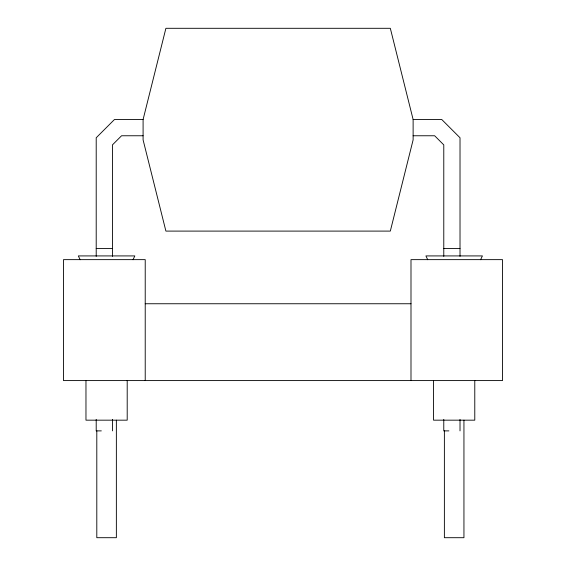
<?xml version="1.0" encoding="UTF-8"?>
<svg xmlns="http://www.w3.org/2000/svg" width="566" height="566" viewBox="0 0 566 566"><rect width="100%" height="100%" fill="white"/><g stroke="black" fill="none" stroke-linecap="round" stroke-linejoin="round"><path stroke-width="0.85" d="M143.092 119.525L165.902 28.3L390.321 28.3L413.123 119.525L413.123 139.873L390.321 231.098L165.902 231.098L143.092 139.873L143.092 119.525L114.452 119.525L96.206 137.771L96.206 256.363M133.01 259.723L134.828 255.917L78.334 255.917L80.153 259.723M480.591 259.723L482.409 255.917L425.922 255.917L427.733 259.723M413.123 119.525L441.77 119.525L460.017 137.771L460.017 256.363M143.092 135.762L121.563 135.762L112.443 144.889L112.443 256.363M413.123 135.762L434.653 135.762L443.779 144.889L443.779 256.363M96.206 248.432L112.443 248.432M443.779 248.432L460.017 248.432M145.221 303.751L410.994 303.751M101.328 430.882L96.206 430.882L96.206 419.427M448.902 430.882L443.779 430.882L443.779 419.427M474.782 380.458L474.782 420.17L433.549 420.17L433.549 380.458M463.943 420.17L463.943 537.7L444.381 537.7L444.381 430.776M460.017 419.427L460.017 430.882M410.994 380.585L410.994 259.638L502.516 259.638L502.516 380.585L63.484 380.585L63.484 259.638L145.221 259.638L145.221 380.585M127.201 380.458L127.201 420.17L85.968 420.17L85.968 380.458M116.363 420.17L116.363 537.7L96.8 537.7L96.8 430.776M112.443 419.427L112.443 430.882"/></g></svg>
